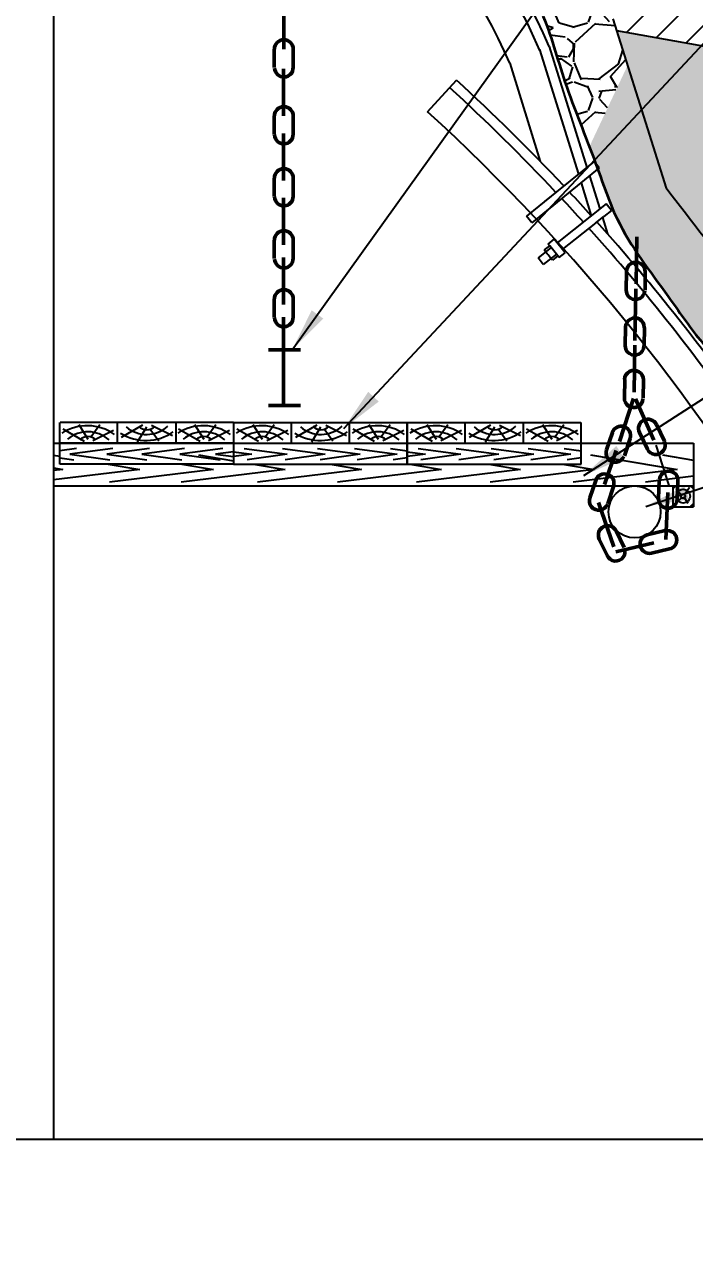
# Model space of a CAD drawing. Header units: millimetres. Extents: x -46762 to 161452, y -66984 to 31524.
# Drawn here: x 9262 to 11188, y 3637 to 7185 of the extents above; entities that cross this region are included whole.
import ezdxf

# ---------------------------------------------------------------- set-up
doc = ezdxf.new("R2010")
doc.units = ezdxf.units.MM
doc.header["$LTSCALE"] = 0.5
doc.styles.get("Standard").update_dxf_attribs({"font": 'TIMES.TTF'})
doc.linetypes.add('FENCELINE1', pattern='A,6.35,-2.54,[133,ltypeshp.shx,S=2.54,R=0,X=-2.54,Y=0],-2.54,25.4', length=36.83)
doc.dimstyles.new('ISO-25', dxfattribs={"dimscale": 50, "dimtxt": 2.5, "dimasz": 2.5, "dimexe": 1.25, "dimexo": 0.625, "dimtad": 1, "dimdec": 0, "dimtxsty": 'Standard', "dimcen": 2.5, "dimadec": 0, "dimazin": 0, "dimtfac": 1, "dimtdec": 0, "dimtmove": 0, "dimatfit": 3, "dimfxl": 1, "dimarcsym": 0})
pattern_1 = [(228.0128, (21943.74142524059, 26783.5741609892), (-2032.001726589601, -2286.002808951258), [34.1721, -3383.05]), (184.9697, (21920.88142524059, 26758.1741609892), (3048.004930617913, 253.9982075387458), [58.6405, -5805.4]), (132.5104, (21862.46142524059, 26753.0941609892), (2539.998151833169, -2794.002729246041), [41.34819999999999, -4093.47]), (267.2737, (21763.40142524059, 26689.5941609892), (253.9988970828173, 5079.998365336643), [53.40049999999999, -5286.639999999999]), (292.8337, (21760.86142524059, 26636.2541609892), (-1270.003605550191, 3048.001733005111), [52.3634, -5183.98]), (357.2737, (21781.18142524059, 26587.9941609892), (-5079.998365336643, 253.9988970828175), [53.40049999999999, -5286.639999999999]), (37.6942, (21834.52142524059, 26585.4541609892), (-3302.002086123993, -2539.997735698489), [70.61939999999998, -6991.310000000001]), (72.2553, (21890.40142524059, 26628.6341609892), (1778.00355654672, 5588.00162060364), [66.672, -6600.53]), (121.4296, (21910.72142524059, 26692.1341609892), (-2032.000523526448, 3301.996115997269), [53.5813, -5304.55]), (175.2364, (21882.78142524059, 26737.8541609892), (2793.997805305446, -253.9976162721156), [61.17129999999995, -2997.389999999997]), (222.3974, (21821.82142524059, 26742.9341609892), (-3048.000091723971, -2793.996365063697), [79.1078, -7831.68]), (138.8141, (22014.86142524059, 26687.0541609892), (-1777.998867422474, 1523.997655712401), [27.0005, -2673.06]), (171.4692, (21994.54142524059, 26704.8341609892), (3301.99495955914, -508.0012800045699), [51.36819999999994, -5085.459999999994]), (225, (21943.74142524059, 26712.4541609892), (-5.329070518200751e-14, -253.9998268700197), [35.9209, -323.289]), (203.1986, (21925.96142524059, 26742.9341609892), (1270.004282559083, 508.0022274306265), [19.3441, -1915.06]), (291.8014, (21908.18142524059, 26735.3141609892), (-254.0001781894509, 762.0004908731864), [27.3566, -1340.48]), (30.9638, (21918.34142524059, 26709.9141609892), (761.9991954808227, 508.0003958660552), [44.43199999999995, -1436.629999999998]), (161.5651, (21956.44142524059, 26732.7741609892), (508.0002318180981, -253.9996222465077), [32.1287, -771.0899999999999]), (16.38950000000001, (21760.86142524059, 26735.3141609892), (2540.001401396935, 761.9984149967804), [45.00880000000001, -4455.88]), (70.3462, (21804.04142524059, 26748.0141609892), (-1015.997168867651, -2793.9960488545), [37.7599, -3738.219999999999]), (293.1986, (21956.44142524059, 26783.5741609892), (-508.0022274306264, 1270.004282559083), [38.688, -1895.72]), (343.6105, (21971.68142524059, 26748.0141609892), (-2540.001401396935, 761.9984149967811), [45.00879999999996, -4455.879999999994]), (339.444, (21760.86142524059, 26577.8341609892), (-1270.001576425591, 507.9993836050138), [43.4035, -2126.77]), (294.7751, (21801.50142524059, 26562.5941609892), (-1269.997040362684, 2793.998702615667), [36.36719999999995, -3600.359999999997]), (66.80140000000002, (21958.98142524058, 26529.5741609892), (508.0022274306268, 1270.004282559083), [38.688, -1895.72]), (17.35400000000001, (21974.22142524059, 26565.1341609892), (-3302.000178185996, -1015.998467560563), [42.57829999999999, -4215.239999999999]), (69.444, (21834.52142524059, 26529.5741609892), (-507.9993836050144, -1270.001576425591), [21.7018, -2148.48]), (101.3098999999999, (21943.74142524059, 26529.5741609892), (-253.9987462887348, 1015.996746090262), [12.95149999999999, -1282.199999999999]), (165.9638, (21941.20142524059, 26542.2741609892), (762.0005354697173, -253.9995604123641), [52.3634, -994.905]), (186.0090000000001, (21890.40142524059, 26554.9741609892), (2539.996254442795, 253.9994068547858), [48.5267, -4804.139999999999]), (303.6901, (21918.34142524059, 26687.0541609892), (-254.0000871307233, 507.999509923184), [36.6324, -879.178]), (353.1572, (21938.66142524059, 26656.5741609892), (4318.001785664343, -508.002275165484), [63.95569999999999, -6331.599999999999]), (60.94540000000001, (22002.16142524059, 26648.9541609892), (-1015.997636582909, -1777.995761083413), [26.1508, -2588.94]), (90, (22014.86142524059, 26671.8141609892), (-254, 254), [15.24, -238.76]), (120.2564, (21885.32142524059, 26562.5941609892), (1015.997846683611, -1777.999103247756), [35.2867, -3493.39]), (48.01279999999999, (21867.54142524059, 26593.0741609892), (2032.001726589601, 2286.002808951258), [68.3443, -3348.88]), (0, (21913.26142524059, 26643.8741609892), (254, 254), [66.04, -187.96]), (325.3048, (21979.30142524058, 26643.8741609892), (-2539.995599095369, 1778.000169048476), [40.161, -3975.93]), (254.0546, (22012.32142524059, 26621.0141609892), (-254.0006479701474, -1016.002420320363), [36.9829, -1812.17]), (207.646, (22002.16142524059, 26585.4541609892), (-4825.998304902272, -2540.001597472339), [60.2145, -5961.25]), (175.4261, (21948.82142524059, 26557.5141609892), (-3302.000760474751, 253.9987711219462), [63.70289999999995, -6306.579999999994]), (175.4261, (21948.82142524059, 26557.5141609892), (-3302.000760474751, 253.9987711219462), [63.70289999999995, -6306.579999999994])]
pattern_2 = [(45, (21760.86142524059, 26529.5741609892), (-49.99999991609842, 49.99999991609842), [])]

# ---------------------------------------------------------------- blocks, each defined once
blk = doc.blocks.new('*D23')
at = {"color": 0, "lineweight": -2}
for p, q in [((6967.878732253593, 3947.07700413678), (6967.878732253593, 3385.552040873248)), ((12127.87873225363, 3947.07700413678), (12127.87873225363, 3385.552040873248)), ((7092.878732253593, 3448.052040873248), (12002.87873225363, 3448.052040873248))]:
    blk.add_line(p, q, dxfattribs=at)
at = {"color": 0}
for points in [[(7092.878732253593, 3468.885374206582), (7092.878732253593, 3427.218707539915), (6967.878732253593, 3448.052040873248)], [(12002.87873225363, 3468.885374206582), (12002.87873225363, 3427.218707539915), (12127.87873225363, 3448.052040873248)]]:
    blk.add_solid(points, dxfattribs=at)
at = {"layer": 'Defpoints', "color": 0}
for p in [(6967.878732253593, 3978.32700413678), (12127.87873225363, 3978.32700413678), (12127.87873225363, 3448.052040873248)]:
    blk.add_point(p, dxfattribs=at)
at = {"color": 0, "lineweight": 15, "insert": (9579.078525269068, 3542.883511673537), "char_height": 125, "attachment_point": 5}
blk.add_mtext('5160', dxfattribs=at)

msp = doc.modelspace()

# ---------------------------------------------------------------- hatches: boundary and pattern name
h = msp.add_hatch()
h.set_pattern_fill('GRAVEL', color=256, scale=10, style=0)
h.set_pattern_definition(pattern_1)
edge = h.paths.add_edge_path()
edge.add_arc((9291.696792106464, 6843.684070600611), 1484.610010730102, 65.80989407766907, 80.68665224706605)
edge.add_line((9531.95674818711, 8308.724014583084), (9595.90203148686, 8104.285919673144))
edge.add_spline(control_points=[(9595.902031486858, 8104.285919673144), (9631.878924422592, 8094.887848480637), (9753.990803607194, 8060.560282734674), (9913.703081839432, 8000.897527375058), (10031.76253356669, 7940.635352965761), (10068.96573119378, 7919.87991431517)], knot_values=[1495.167378606836, 1495.167378606836, 1495.167378606836, 1495.167378606836, 1606.767373776011, 1876.443284667258, 2004.181331076311, 2004.181331076311, 2004.181331076311, 2004.181331076311], degree=3, periodic=0)
edge.add_line((10068.96573119378, 7919.879914315166), (10151.76640411947, 8084.196745925739))
edge.add_arc((9275.776971257892, 6480.825534813328), 1827.062321627051, 61.3503558604495, 70.02103318437126)
edge = h.paths.add_edge_path()
edge.add_line((10151.76640411947, 8084.196745925739), (10068.96573119378, 7919.87991431517))
edge.add_spline(control_points=[(10068.96573119378, 7919.87991431517), (10091.62394262007, 7907.239035380404), (10190.34374035425, 7849.217756902883), (10292.87645301357, 7774.435663591648), (10366.78105747898, 7707.363105865305), (10375.25317246748, 7699.493924418028)], knot_values=[2004.181331076311, 2004.181331076311, 2004.181331076311, 2004.181331076311, 2081.978828262659, 2347.316475096466, 2382.096812330185, 2382.096812330185, 2382.096812330185, 2382.096812330185], degree=3, periodic=0)
edge.add_line((10375.25317246748, 7699.493924418024), (10397.61611512332, 7922.919034694838))
edge.add_arc((9275.776971257892, 6480.825534813324), 1827.062321627052, 52.1197966309686, 61.3503558604496)
edge = h.paths.add_edge_path()
edge.add_line((10397.61611512333, 7922.919034694834), (10375.25317246748, 7699.493924418028))
edge.add_spline(control_points=[(10375.25317246748, 7699.493924418028), (10441.00697460329, 7638.419611739566), (10528.33963689933, 7541.37107324009), (10612.19319679276, 7439.002417923799), (10636.829335088, 7406.2811709419)], knot_values=[2382.096812330185, 2382.096812330185, 2382.096812330185, 2382.096812330185, 2652.03406126852, 2773.856504754532, 2773.856504754532, 2773.856504754532, 2773.856504754532], degree=3, periodic=0)
edge.add_line((10636.829335088, 7406.281170941897), (10755.9595522042, 7551.907349696005))
edge.add_arc((9275.7769712579, 6480.825534813317), 1827.062321627052, 35.89005031697413, 52.1197966309688)
edge = h.paths.add_edge_path()
edge.add_line((11070.06259145401, 6834.395152224592), (10996.52025000262, 7068.296365884446))
edge.add_line((10996.52025000262, 7068.296365884446), (10886.527678033, 6834.359386286))
edge.add_spline(control_points=[(10886.527678033, 6834.359386285996), (10892.67594915214, 6818.410637678397), (10898.7311429938, 6802.412551249443), (10904.5971593453, 6786.321326732559)], knot_values=[3401.372531660464, 3401.372531660464, 3401.372531660464, 3401.372531660464, 3452.620616990302, 3452.620616990302, 3452.620616990302, 3452.620616990315], degree=3, periodic=0)
edge.add_line((10904.5971593453, 6786.321326732559), (10915.16369706534, 6773.294431885155))
edge.add_line((10915.16369706534, 6773.294431885155), (10910.62151693032, 6769.610121979364))
edge.add_spline(control_points=[(10910.62151693032, 6769.610121979356), (10927.84403409447, 6721.393902497584), (10951.10242665865, 6652.005182466921), (10986.1194462395, 6588.610219435406), (10997.3169570718, 6570.045481403849)], knot_values=[3470.331631116062, 3470.331631116062, 3470.331631116062, 3470.331631116062, 3623.424774442904, 3688.660776065212, 3688.660776065212, 3688.660776065212, 3688.660776065212], degree=3, periodic=0)
edge.add_line((10997.31695707179, 6570.045481403849), (11142.9648421779, 6668.920239311396))
edge.add_arc((-2508.463871298572, -3915.609858244563), 17274.07836340908, 37.78793510149723, 37.98051609370651)
edge.add_line((11107.31136553385, 6714.745168999765), (11070.06259145401, 6834.395152224592))
edge = h.paths.add_edge_path()
edge.add_line((11142.9648421779, 6668.920239311399), (10997.3169570718, 6570.045481403857))
edge.add_spline(control_points=[(10997.3169570718, 6570.045481403849), (11032.1224164741, 6512.340314108274), (11105.92242897772, 6417.130901539596), (11222.68326667681, 6243.896547786473), (11336.3849459293, 6141.347569522222), (11390.23056884135, 6059.349221792691), (11394.73024498631, 6052.217121743026)], knot_values=[3688.660776065212, 3688.660776065212, 3688.660776065212, 3688.660776065212, 3891.435217638853, 4045.794534359229, 4316.226242296844, 4341.63937425416, 4341.63937425416, 4341.63937425416, 4341.63937425416], degree=3, periodic=0)
edge.add_line((11394.73024498646, 6052.217121742884), (11404.11689917223, 6038.746306133999))
edge.add_line((11404.11689917223, 6038.746306133999), (11403.34831295181, 6038.210744422482))
edge.add_spline(control_points=[(11403.34831295181, 6038.210744422478), (11429.55488380188, 5994.583999677176), (11474.05546724292, 5902.071480355873), (11527.73285446785, 5815.476980032272), (11554.63526855816, 5772.425013988643)], knot_values=[4358.148577480772, 4358.148577480772, 4358.148577480772, 4358.148577480772, 4511.30803967567, 4663.641791847822, 4663.641791847822, 4663.641791847822, 4663.641791847822], degree=3, periodic=0)
edge.add_line((11554.63526855816, 5772.425013988639), (11673.59002496043, 5934.098547426809))
edge.add_arc((6914.309250065055, 2931.597431122969), 5627.234351588226, 32.24671555163601, 34.6714628418029)
edge.add_arc((-2508.463871298551, -3915.609858244585), 17274.07836340908, 35.57036593930376, 37.78793510149733)
edge = h.paths.add_edge_path()
edge.add_line((11673.59002496043, 5934.098547426809), (11554.63526855816, 5772.425013988639))
edge.add_spline(control_points=[(11554.63526855816, 5772.425013988643), (11577.66683161983, 5735.567575561963), (11640.41421769341, 5635.841401377973), (11697.77045637338, 5523.17891434121), (11735.47926078037, 5449.444694392689), (11739.26944102063, 5442.032638317978)], knot_values=[4663.641791847822, 4663.641791847822, 4663.641791847822, 4663.641791847822, 4794.057018072348, 5017.412099553402, 5042.375410536733, 5042.375410536733, 5042.375410536733, 5042.375410536733], degree=3, periodic=0)
edge.add_line((11739.26944102063, 5442.032638317982), (11935.59156096331, 5471.772701051173))
edge.add_arc((6914.309250065041, 2931.597431122987), 5627.234351588226, 26.83401766541005, 32.24671555163579)
edge = h.paths.add_edge_path()
edge.add_line((11935.5915609633, 5471.772701051177), (11739.26944102063, 5442.032638317985))
edge.add_spline(control_points=[(11739.26944102063, 5442.032638317978), (11777.74510906496, 5366.789829011097), (11853.04760549691, 5219.347595614228), (11938.91348973984, 5029.082578022972), (11984.15925426483, 4913.509698147405), (11999.39456303152, 4873.341668444173)], knot_values=[5042.375410536733, 5042.375410536733, 5042.375410536733, 5042.375410536733, 5295.788178742285, 5539.226195229879, 5668.095883707637, 5668.095883707637, 5668.095883707637, 5668.095883707637], degree=3, periodic=0)
edge.add_line((11999.39456303152, 4873.341668444173), (12165.20622030194, 4954.923271330503))
edge.add_arc((6914.309250065037, 2931.597431123002), 5627.234351588225, 21.07314883138623, 26.83401766540994)
edge = h.paths.add_edge_path()
edge.add_line((12165.20622030194, 4954.923271330499), (11999.39456303152, 4873.341668444169))
edge.add_spline(control_points=[(11999.39456303152, 4873.341668444173), (12008.46112416499, 4849.437597808457), (12046.40282985055, 4747.464399891778), (12093.19383050233, 4615.094938650669), (12128.6467274112, 4505.834529476415), (12138.06789301568, 4475.659364135969)], knot_values=[5668.095883707637, 5668.095883707637, 5668.095883707637, 5668.095883707637, 5744.786479660039, 5994.460388442145, 6089.28226429849, 6089.28226429849, 6089.28226429849, 6089.28226429849], degree=3, periodic=0)
edge.add_line((12138.06789301568, 4475.659364135969), (12337.48461660828, 4433.241660430704))
edge.add_arc((6914.309250065045, 2931.597431122973), 5627.234351588225, 15.47708601329053, 21.07314883138651)
h = msp.add_hatch()
h.set_pattern_fill('JIS_WOOD', color=256, scale=100, style=0)
h.set_pattern_definition(pattern_2)
h.paths.add_polyline_path([(10093.80054931071, 8335.500460914856), (10126.72638862911, 8097.625403747268, -0.1320571090435448), (10822.6693283485, 7453.081037592256), (10999.6543649743, 7547.234643548614, 0.1514957443725014)])
h.paths.add_polyline_path([(10999.6543649743, 7547.234643548614), (10822.6693283485, 7453.081037592256, -0.03885558826429145), (10954.46970394162, 7202.038011372133), (10964.93764980145, 7168.744738506168), (11097.50592799049, 7145.148967414949), (11216.38094831798, 7327.133780932749), (11108.79798128624, 7346.282427185623, 0.0282257316013891)])
h = msp.add_hatch(color=253)
edge = h.paths.add_edge_path()
edge.add_arc((11860.47084913903, 4198.029925177987), 5166.219175817398, 142.0542462340466, 142.7825332624696, ccw=False)
edge.add_line((7786.425054474369, 7374.816262903361), (6464.140596920274, 7672.635273626242))
edge.add_spline(control_points=[(6464.140596920274, 7672.635273626234), (6431.694117202695, 7587.354522880967), (6401.771491038758, 7494.148587459636), (6380.439691245664, 7399.054934229815), (6378.910094241342, 7392.020472143384)], knot_values=[493.3305339604095, 493.3305339604095, 493.3305339604095, 493.3305339604095, 767.8474955349049, 789.7428094195516, 789.7428094195516, 789.7428094195516, 789.7428094195516], degree=3, periodic=0)
edge.add_line((6378.910094241338, 7392.020472143387), (7412.066853363805, 6777.910980650682))
edge.add_arc((24623.94946516512, -2733.779215174611), 19665.2270117532, 150.1607913578016, 151.0739303290088, ccw=False)
edge.add_arc((7849.094269452292, 6962.514558225215), 296.7572291627027, 139.5252856053032, 162.6515936612568, ccw=False)
edge.add_arc((12127.87873226111, 3978.327004131206), 5512.069645992678, 142.6451169640111, 144.8065981824191, ccw=False)
edge = h.paths.add_edge_path()
edge.add_spline(control_points=[(6578.996341369769, 7938.585287623813), (6537.523318192542, 7850.635753370101), (6498.220538965491, 7762.209337385033), (6464.140596920274, 7672.635273626234)], knot_values=[204.9934871584311, 204.9934871584311, 204.9934871584311, 204.9934871584311, 493.3305339604095, 493.3305339604095, 493.3305339604095, 493.3305339604095], degree=3, periodic=0)
edge.add_line((6464.140596920278, 7672.635273626234), (7786.425054474371, 7374.816262903361))
edge.add_arc((11860.47084913891, 4198.029925177834), 5166.219175817399, 137.6208716862336, 142.0542462340445, ccw=False)
edge.add_line((8044.179958707739, 7680.233884195088), (6578.996341369767, 7938.585287623806))
h.paths.add_polyline_path([(11097.50592799049, 7145.148967414949), (10964.93764980145, 7168.744738506168), (11013.02187154537, 7015.813004190401)])
h = msp.add_hatch()
h.set_pattern_fill('GRAVEL', color=256, scale=10, style=0)
h.set_pattern_definition(pattern_1)
edge = h.paths.add_edge_path()
edge.add_line((10755.9595522042, 7551.907349696005), (10636.829335088, 7406.2811709419))
edge.add_spline(control_points=[(10636.829335088, 7406.2811709419), (10680.59512902932, 7348.152281756789), (10758.23956624788, 7227.534895017485), (10810.41847602729, 7022.725366722028), (10862.63942710421, 6896.326027209296), (10886.527678033, 6834.359386285996)], knot_values=[2773.856504754532, 2773.856504754532, 2773.856504754532, 2773.856504754532, 2990.272563762766, 3202.255235390121, 3401.372531660464, 3401.372531660464, 3401.372531660464, 3401.372531660464], degree=3, periodic=0)
edge.add_line((10886.527678033, 6834.359386286), (10996.52025000259, 7068.296365884384))
edge.add_line((10996.52025000259, 7068.296365884384), (10954.46970394162, 7202.038011372115))
edge.add_arc((9275.776971257892, 6480.825534813339), 1827.062321627047, 23.24968769465513, 35.89005031697344)
h = msp.add_hatch()
h.set_pattern_fill('JIS_WOOD', color=256, scale=100, style=0)
h.set_pattern_definition(pattern_2)
h.paths.add_polyline_path([(11244.10416069123, 7322.199338228897), (11216.38094831798, 7327.133780932749), (11097.50592799049, 7145.148967414949), (11372.06398214151, 7096.280496876632)])
h.paths.add_polyline_path([(11883.69460788842, 7208.358908298349), (11244.10416069123, 7322.1993382289), (11372.0639821415, 7096.280496876636), (11772.54619341004, 7024.998839512722)])
h.paths.add_polyline_path([(12138.70597339982, 7162.969544504362), (11883.69460788842, 7208.358908298353), (11772.54619341004, 7024.998839512722), (12163.05274266581, 6955.492745960539)])
h = msp.add_hatch(color=253)
edge = h.paths.add_edge_path()
edge.add_spline(control_points=[(12442.8756618922, 6594.549958182208), (12447.25102413217, 6762.283940604517), (12465.49314348646, 6931.920934782676), (12483.73526284076, 7101.557928960836)], knot_values=[0, 0, 0, 0, 502.9907416997146, 502.9907416997146, 502.9907416997146, 502.9907416997146], degree=3, periodic=0)
edge.add_line((12463.21361694014, 6902.067240427335), (11097.50592799049, 7145.148967414952))
edge.add_line((11097.50592799049, 7145.148967414952), (11013.02187154537, 7015.813004190397))
edge.add_line((11013.02187154537, 7015.813004190397), (11070.06259145403, 6834.395152224366))
edge.add_line((11070.06259145403, 6834.395152224366), (11107.31136553385, 6714.745168999765))
edge.add_arc((-2508.463871298536, -3915.609858244614), 17274.07836340908, 36.65548660374992, 37.98051609370668, ccw=False)
edge.add_line((11349.48757944083, 6397.050559617921), (12442.8756618922, 6594.549958182208))
edge = h.paths.add_edge_path()
edge.add_spline(control_points=[(12491.84895365704, 6070.620150463626), (12480.79054218033, 6115.408865499972), (12446.28930385399, 6287.594800459483), (12439.45924706354, 6463.578204670601), (12442.8756618922, 6594.549958182208)], knot_values=[502.9907416997146, 502.9907416997146, 502.9907416997146, 502.9907416997146, 642.6858672230094, 1035.436212079522, 1035.436212079522, 1035.436212079522, 1035.436212079522], degree=3, periodic=0)
edge.add_line((12442.8756618922, 6594.549958182211), (11349.48757944082, 6397.050559617921))
edge.add_arc((-2508.463871298281, -3915.609858244949), 17274.07836340907, 35.5703659393057, 36.65548660375123, ccw=False)
edge.add_arc((6914.309250065015, 2931.597431123031), 5627.234351588226, 29.412079050166483, 34.671462841803475, ccw=False)
edge.add_line((11816.25105326771, 5695.061381622196), (11937.936184419, 5673.60500984918))
edge.add_line((11937.936184419, 5673.60500984918), (12491.84895365703, 6070.620150463623))
edge = h.paths.add_edge_path()
edge.add_spline(control_points=[(12749.05683562982, 5530.58255443089), (12621.94685682098, 5697.214164704968), (12538.80744324938, 5880.429143977872), (12491.84895365704, 6070.620150463626)], knot_values=[1035.436212079522, 1035.436212079522, 1035.436212079522, 1035.436212079522, 1628.638238591584, 1628.638238591584, 1628.638238591584, 1628.638238591584], degree=3, periodic=0)
edge.add_line((12491.84895365704, 6070.62015046363), (11937.936184419, 5673.605009849176))
edge.add_line((11937.936184419, 5673.605009849176), (12749.05683562982, 5530.582554430901))

# ---------------------------------------------------------------- linework, layer by layer
for p, q in [((9344.845715810261, 8002.460062756047), (9344.845715810261, 3978.32700413678)), ((10954.46970394162, 7202.038011372115), (11070.06259145393, 6834.395152224442)), ((10964.93764980145, 7168.744738506168), (12463.10891016258, 6902.085877141853)), ((10743.05445295189, 7114.394178021525), (10854.85285094319, 6755.276951357733)), ((10770.74370156887, 7123.014242465997), (10879.10225616438, 6774.946431917742)), ((10657.76841222309, 7074.376972834187), (10745.27707463843, 6792.125110004534)), ((10421.08790911484, 6934.921149315807), (10504.04816982204, 7025.731914885717)), ((11070.06259145393, 6834.395152224442), (11107.31136553385, 6714.745168999765)), ((10900.04483270178, 6791.933636276837), (10757.67475696113, 6676.452641524007)), ((10915.16369706534, 6773.294431885151), (10900.04483270178, 6791.933636276837)), ((10915.16369706534, 6773.294431885151), (10772.99161797929, 6657.974038652726)), ((10886.78313157291, 6750.274032986967), (10916.3510302443, 6655.296448693054)), ((10862.53372635173, 6730.604552426954), (10892.06452979628, 6635.746124893994)), ((10776.42463138557, 6691.661273947415), (10705.88645362151, 6634.445465822871)), ((10784.08033144627, 6666.968454473823), (10721.00531798507, 6615.806261431189)), ((10934.78968110898, 6669.957930241417), (10793.81140402279, 6557.859142570422)), ((10949.72673525549, 6651.172712291536), (10928.07314762581, 6633.954875812131)), ((10949.72673525549, 6651.172712291536), (10934.78968110898, 6669.957930241417)), ((10721.00531798507, 6615.806261431189), (10705.88645362151, 6634.445465822871)), ((10905.33664520549, 6615.875960323367), (10809.03788280334, 6539.304060434828)), ((10905.28204104862, 6615.832541862601), (10928.07314762581, 6633.954875812131)), ((10924.00260062805, 6630.718182946832), (10938.68300522747, 6583.561995731532)), ((10768.30390075815, 6554.185671355415), (10785.24166445982, 6568.225335197101)), ((10817.10192150954, 6529.405460797057), (10785.05351244653, 6568.069376531985)), ((10776.588901894, 6544.164680918566), (10739.11032746441, 6514.363616215363)), ((10772.05247373754, 6549.51093861536), (10756.21486610301, 6537.426250044755)), ((10800.02831950264, 6515.531308047801), (10817.10192150954, 6529.405460797057)), ((10801.91971129857, 6548.975254417997), (10801.29338524598, 6548.47723165424)), ((11006.23106811272, 6549.586824671107), (11006.2411069362, 6549.554578104864)), ((10754.04738161092, 6495.578398265483), (10739.11032746441, 6514.363616215363)), ((10791.81662024198, 6525.610584424317), (10754.04738161092, 6495.578398265483)), ((10795.70013692314, 6520.90704722275), (10779.98193529557, 6508.478879342838)), ((9344.845715810261, 5947.475235979615), (9362.684360881045, 5944.504789596551)), ((9761.829953177716, 5947.747498780376), (9862.684360881045, 5930.953476062321)), ((10889.31111764186, 5947.747498780376), (11139.00857584999, 5906.168505047917)), ((11097.16174854361, 5947.747498780376), (11186.25557804172, 5932.911818013396)), ((9344.845715810261, 5910.687212552148), (9371.98224983638, 5906.168505047917)), ((9371.98224983638, 5906.168505047917), (9344.845715810261, 5902.881629531061)), ((9592.908133744146, 5906.168505047917), (9344.845715810261, 5876.122284429814)), ((9502.037972504244, 5921.299976116046), (9592.908133744146, 5906.168505047917)), ((9805.14492741396, 5906.168505047917), (9506.014320470817, 5869.936719980675)), ((10011.52741138585, 5906.168505047917), (9712.396804442704, 5869.936719980675)), ((9714.274766174054, 5921.299976116046), (9805.14492741396, 5906.168505047917)), ((9920.657250145909, 5921.29997611605), (10011.52741138585, 5906.168505047917)), ((10231.23232345498, 5906.168505047917), (9932.101716511841, 5869.936719980675)), ((10140.36216221493, 5921.299976116072), (10231.23232345498, 5906.168505047917)), ((10460.86192001798, 5906.168505047917), (10161.73131307484, 5869.936719980675)), ((10369.9917587778, 5921.29997611609), (10460.86192001798, 5906.168505047917)), ((10687.92387635564, 5906.168505047917), (10388.79326941249, 5869.936719980675)), ((10597.05371511545, 5921.29997611609), (10687.92387635564, 5906.168505047917)), ((10900.15813922248, 5906.168505047917), (10601.02753227933, 5869.936719980675)), ((10809.28797798231, 5921.29997611609), (10900.15813922248, 5906.168505047917)), ((11139.00857584999, 5906.168505047917), (10839.87796890685, 5869.936719980675)), ((11186.25557804172, 5886.715610488229), (11047.7285998086, 5869.936719980675)), ((12639.84432892079, 3978.32700413678), (6444.878732253593, 3978.32700413678))]:
    msp.add_line(p, q)
at = {"linetype": 'Continuous', "lineweight": 50}
for p, q in [((10007.47552923084, 7250.173520166863), (10007.47552923084, 7114.996508296026)), ((10006.35114037491, 7058.04582758512), (10006.35114037491, 6922.868815714282)), ((10006.35114037491, 6872.16186259986), (10006.35114037491, 6736.984850729204)), ((10006.35114037491, 6687.789150976751), (10006.35114037491, 6552.612139106095)), ((11022.9333861551, 6574.740057483697), (11020.66321045696, 6439.582109731484)), ((10006.35114037491, 6515.506466250117), (10006.35114037491, 6380.329454379462)), ((10006.35114037491, 6344.036706047809), (10006.35114037491, 6250.340381473252)), ((9963.748917542334, 6250.340381473252), (10055.01526969306, 6250.340381473252)), ((10006.35114037491, 6250.340381473252), (10006.35114037491, 6090.340381473252)), ((11017.7098771792, 6263.751461370677), (11015.43970148069, 6128.593513618463)), ((11013.92809507835, 6110.546851815634), (10973.32372225884, 5986.180595758717)), ((9963.748917542334, 6090.340381473252), (10055.01526969306, 6090.340381473252)), ((10963.3373103041, 5960.310869583438), (10930.46060813632, 5862.636412230058)), ((11106.17014823748, 5704.638939234268), (11112.06757956371, 5839.687244821718)), ((10962.23199417237, 5669.13867232226), (11071.85807020634, 5694.526185253584))]:
    msp.add_line(p, q, dxfattribs=at)
at = {"lineweight": 50}
for p, q in [((9980.108924838449, 7062.167963143344), (9980.108924838449, 7115.056767824011)), ((10034.178665173687, 7062.167963143344), (10034.178665173687, 7115.056767824011)), ((9980.108924838449, 6869.931763701978), (9980.108924838449, 6922.820568382413)), ((10034.178665173687, 6869.931763701978), (10034.178665173687, 6922.820568382413)), ((9980.108924838449, 6691.426695363036), (9980.108924838449, 6744.315500043471)), ((10034.178665173687, 6691.426695363036), (10034.178665173687, 6744.315500043471)), ((9980.108924838449, 6512.921660115382), (9980.108924838449, 6565.810464796283)), ((10034.178665173687, 6512.921660115382), (10034.178665173687, 6565.810464796283)), ((10992.547323795608, 6422.647785936987), (10993.435543452499, 6475.5291316686)), ((11046.60943863357, 6421.739733533585), (11047.49765829046, 6474.621079265198)), ((11020.18453225447, 6425.824084859072), (11017.68543712589, 6277.037112527541)), ((9980.108924838449, 6343.570712269888), (9980.108924838449, 6396.459516950556)), ((10034.178665173687, 6343.570712269888), (10034.178665173687, 6396.459516950556)), ((10989.860441075749, 6262.6806281005065), (10990.74866073264, 6315.56197383212)), ((11043.92255591371, 6261.772575697105), (11044.8107755706, 6314.653921428719)), ((10987.323814819209, 6111.659189823966), (10988.212034476099, 6164.5405355555795)), ((11041.38592965717, 6110.751137420564), (11042.27414931406, 6163.632483152178)), ((11019.3499231713, 6109.451318323154), (11071.92153819507, 5989.863773541922)), ((11102.2118416955, 5987.89146504784), (11079.4403412659, 6035.627032801247)), ((10935.896525556062, 5962.232670811582), (10952.775129510403, 6012.355902841163)), ((11053.410403115691, 5964.611507735564), (11030.63890268609, 6012.347075488971)), ((10987.13894173412, 5944.977190402307), (11004.01754568846, 5995.100422431889)), ((10888.271104104191, 5824.588960752351), (10905.149708058992, 5874.7121927819335)), ((10939.51352028225, 5807.333480343077), (10956.39212423705, 5857.456712372659)), ((11087.36160408103, 5875.439107396902), (11085.05419922576, 5822.600659810152)), ((11141.379862916438, 5873.080181304115), (11139.072458061168, 5820.241733717366)), ((10912.68748429485, 5810.795037169119), (10956.43108619316, 5683.530478365741)), ((10986.72138969323, 5681.558169871714), (10963.94988926409, 5729.293737625063)), ((11104.58914352444, 5730.050224157749), (11053.05052371372, 5718.176036666933)), ((10937.919951113421, 5658.2782125594385), (10915.14845068428, 5706.013780312787)), ((11116.728465602097, 5677.360816499139), (11065.189845791378, 5665.486629008324))]:
    msp.add_line(p, q, dxfattribs=at)
at = {"ltscale": 0.05}
for p, q in [((9362.684360881045, 5981.299976116083), (9362.684360881045, 6041.299985649213)), ((9362.684360881045, 5981.299976116083), (9362.684360881045, 6041.299985649213)), ((9715.167159475837, 6041.299976116072), (9363.66401288798, 6041.299985622703)), ((9417.261566691755, 6035.586848257066), (9443.988677033136, 5993.019597759889)), ((9478.392153263863, 6034.198878264709), (9453.313611022182, 5999.6013968599)), ((9528.68436088103, 5981.299976116083), (9528.68436088103, 6041.299985649213)), ((9540.446713202997, 5998.615434286687), (9602.040497432623, 6034.24235299971)), ((9862.684360881045, 6041.299976116072), (9622.81420106448, 6041.299976116072)), ((9686.789926141515, 6003.242215071117), (9626.58543214167, 6032.854383007401)), ((9696.68436088106, 6041.299976116028), (9696.68436088106, 5981.299976116035)), ((9750.56497777297, 6035.586848257066), (9777.292088114351, 5993.019597759889)), ((9811.695564345078, 6034.198878264709), (9786.617022103397, 5999.6013968599)), ((9862.684360881045, 6041.299976116072), (9862.684360881045, 5981.299976116035)), ((9862.684360881045, 6041.299976116072), (10102.55452069761, 6041.299976116072)), ((9862.684360881045, 6041.299976116072), (9862.684360881045, 5981.299976116083)), ((9918.600472651466, 6035.586848257066), (9945.327582992482, 5993.019597759889)), ((9979.73105922321, 6034.198878264709), (9954.652516981529, 5999.6013968599)), ((10010.20156228625, 6041.299976116072), (10361.70470887411, 6041.299985622703)), ((10028.68436088103, 6041.299976116028), (10028.68436088103, 5981.299976116035)), ((10041.78561916234, 5998.615434286687), (10103.37940339197, 6034.24235299971)), ((10188.12883210123, 6003.242215071117), (10127.92433810138, 6032.854383007401)), ((10196.68436088106, 5981.299976116083), (10196.68436088106, 6041.299985649261)), ((10251.90388373268, 6035.586848257066), (10278.6309940737, 5993.019597759889)), ((10313.03447030442, 6034.198878264709), (10287.95592806274, 5999.6013968599)), ((10362.68436088104, 5981.299976116083), (10362.68436088104, 6041.299985649213)), ((10362.68436088104, 6041.299976116119), (10602.55452069761, 6041.299976116072)), ((10362.68436088104, 6041.299976116072), (10362.68436088104, 5981.299976116083)), ((10418.60047265147, 6035.586848257066), (10445.32758299285, 5993.019597759932)), ((10479.73105922321, 6034.198878264753), (10454.65251698153, 5999.601396859947)), ((10510.20156228625, 6041.299976116072), (10861.70470887411, 6041.299985622747)), ((10528.68436088103, 6041.299976116072), (10528.68436088103, 5983.267683062506)), ((10541.78561916234, 5998.615434286734), (10603.37940339233, 6034.242352999758)), ((10688.12883210123, 6003.242215071161), (10627.92433810138, 6032.854383007401)), ((10696.68436088106, 5983.267683062506), (10696.68436088106, 6041.299985649261)), ((10751.90388373268, 6035.586848257066), (10778.6309940737, 5993.019597759932)), ((10813.03447030442, 6034.198878264753), (10787.95592806274, 5999.601396859947)), ((10862.68436088104, 5981.299976116083), (10862.68436088104, 6041.299985649261)), ((9371.413475391106, 6022.631605088685), (9433.007259620732, 5987.004686375662)), ((9517.756688329988, 6018.004824304211), (9457.552194329779, 5988.392656367971)), ((9586.294804503646, 5985.660191118306), (9613.021914845027, 6028.22744161544)), ((9647.425391075754, 5987.048161110619), (9622.346848834073, 6021.645642515425)), ((9704.71688647232, 6022.631605088685), (9766.310670701947, 5987.004686375662)), ((9851.060099411203, 6018.004824304211), (9790.855605410994, 5988.392656367971)), ((9872.752381350452, 6022.631605088685), (9934.346165580442, 5987.004686375662)), ((10019.09559428933, 6018.004824304255), (9958.89110028949, 5988.392656367971)), ((10087.63371046299, 5985.660191118306), (10114.36082080437, 6028.227441615483)), ((10148.7642970351, 5987.048161110662), (10123.68575479342, 6021.645642515472)), ((10206.05579243167, 6022.631605088685), (10267.64957666166, 5987.004686375662)), ((10352.39900537055, 6018.004824304255), (10292.1945113707, 5988.392656367971)), ((10372.75238135045, 6022.631605088685), (10434.34616558044, 5987.004686375662)), ((10519.09559428933, 6018.004824304255), (10458.89110028949, 5988.392656368018)), ((10587.63371046336, 5985.660191118353), (10614.36082080437, 6028.227441615483)), ((10648.7642970351, 5987.048161110662), (10623.68575479342, 6021.645642515472)), ((10706.05579243167, 6022.631605088685), (10767.64957666166, 5987.004686375662)), ((10852.39900537055, 6018.004824304255), (10792.1945113707, 5988.392656368018)), ((9862.684360881045, 5981.299976116083), (9362.684360881045, 5981.299976116083)), ((9362.684360881045, 5921.299976116046), (9362.684360881045, 5981.299976116083)), ((9362.684360881045, 5921.299976116046), (9362.684360881045, 5981.299976116083)), ((9411.0056154692, 5966.112702286402), (9362.684360881045, 5959.96836328381)), ((9515.0546438421, 5966.112702286402), (9391.985750861219, 5950.463750172043)), ((9621.341249920457, 5966.112702286402), (9498.272356939211, 5950.463750172043)), ((9722.034063108018, 5966.112702286402), (9598.965170126772, 5950.463750172043)), ((9831.677187115216, 5966.112702286402), (9708.608294134334, 5950.463750172043)), ((9862.684360881045, 5981.299976116035), (9862.684360881045, 5921.299976116046)), ((9862.684360881045, 5981.299976116083), (10362.68436088104, 5981.299976116083)), ((9862.684360881045, 5981.299976116083), (9862.684360881045, 5921.299976116046)), ((9893.69153464651, 5966.112702286402), (10016.76042762776, 5950.463750172043)), ((10003.33465865407, 5966.112702286402), (10126.40355163532, 5950.463750172043)), ((10104.02747184163, 5966.112702286402), (10227.09636482288, 5950.463750172043)), ((10210.31407791963, 5966.112702286402), (10333.38297090087, 5950.463750172043)), ((10314.36310629289, 5966.112702286402), (10362.68436088104, 5959.96836328381)), ((10362.68436088104, 5921.299976116046), (10362.68436088104, 5981.299976116083)), ((10362.68436088104, 5981.299976116083), (10362.68436088104, 5921.29997611609)), ((10393.69153464687, 5966.112702286449), (10516.76042762776, 5950.463750172086)), ((10503.33465865407, 5966.112702286449), (10626.40355163532, 5950.463750172086)), ((10604.02747184163, 5966.112702286449), (10727.09636482288, 5950.463750172086)), ((10710.31407791999, 5966.112702286449), (10833.38297090087, 5950.463750172086)), ((10814.36310629289, 5966.112702286449), (10862.68436088104, 5959.96836328381)), ((10862.68436088104, 5921.29997611609), (10862.68436088104, 5981.299976116083)), ((9362.684360881045, 5939.588121321543), (9403.173942129812, 5933.69696987592)), ((9391.985750861219, 5950.463750172043), (9507.222970503077, 5933.69696987592)), ((9498.272356939211, 5950.463750172043), (9613.50957658107, 5933.69696987592)), ((9598.965170126772, 5950.463750172043), (9714.20238976863, 5933.69696987592)), ((9708.608294134334, 5950.463750172043), (9823.845513776192, 5933.69696987592)), ((9862.684360881045, 5957.109511375205), (9810.419744802144, 5950.463750172043)), ((9810.419744802144, 5950.463750172043), (9862.684360881045, 5942.859355187731)), ((9862.684360881045, 5957.109511375249), (9914.948976959582, 5950.463750172043)), ((9914.948976959582, 5950.463750172043), (9862.684360881045, 5942.859355187731)), ((10016.76042762776, 5950.463750172043), (9901.523207985898, 5933.69696987592)), ((10126.40355163532, 5950.463750172043), (10011.16633199346, 5933.69696987592)), ((10227.09636482288, 5950.463750172043), (10111.85914518102, 5933.69696987592)), ((10333.38297090087, 5950.463750172043), (10218.14575125901, 5933.69696987592)), ((10362.68436088104, 5939.588121321543), (10322.19477963228, 5933.69696987592)), ((10362.68436088104, 5957.109511375249), (10414.94897695995, 5950.463750172086)), ((10414.94897695995, 5950.463750172086), (10362.68436088104, 5942.859355187731)), ((10516.76042762776, 5950.463750172086), (10401.5232079859, 5933.696969875968)), ((10626.40355163532, 5950.463750172086), (10511.16633199346, 5933.696969875968)), ((10727.09636482288, 5950.463750172086), (10611.85914518102, 5933.696969875968)), ((10833.38297090087, 5950.463750172086), (10718.14575125901, 5933.696969875968)), ((10862.68436088104, 5939.588121321543), (10822.19477963228, 5933.696969875968)), ((9862.684360881045, 5921.299976116046), (9362.684360881045, 5921.299976116046)), ((9862.684360881045, 5921.299976116046), (10362.68436088104, 5921.29997611609)), ((10362.68436088104, 5921.29997611609), (10862.68436088104, 5921.29997611609)), ((11126.2555780415, 5859.001236048582), (11126.2555780415, 5799.001236048593)), ((11186.25557804172, 5859.001236048582), (11186.25557804172, 5799.001236048593)), ((11135.50201355302, 5849.754800537376), (11153.83582507767, 5831.420989012731)), ((11135.50201355302, 5808.247671559839), (11153.83582507767, 5826.581483084483)), ((11170.53925123856, 5808.039493048338), (11158.56604590027, 5827.175073323244)), ((11174.89724488825, 5854.406877540918), (11159.14125867804, 5832.230676125684)), ((11126.2555780415, 5799.001236048593), (11186.25557804172, 5799.001236048636))]:
    msp.add_line(p, q, dxfattribs=at)
at = {"ltscale": 2}
for p, q in [((9344.845715810261, 5981.299976116083), (10206.86125686212, 5981.299976116094)), ((10206.86125686212, 5981.299976116094), (11186.25557804172, 5981.299976116108)), ((11077.72244617464, 5975.471967498444), (11114.97288233824, 5860.050600784482)), ((11186.25557804172, 5981.299976116108), (11186.25557804172, 5859.001236048582)), ((9344.845715810261, 5859.001236048582), (10196.04235531466, 5859.001236048582)), ((10196.04235531466, 5859.001236048582), (11186.25557804172, 5859.001236048582))]:
    msp.add_line(p, q, dxfattribs=at)
msp.add_circle((11016.61564212101, 5784.001236048582), 75, dxfattribs=at)
at = {"ltscale": 0.05}
for centre, radius in [((11156.25557804143, 5829.001236048563), 19.99614156615053), ((11156.25557804143, 5829.001236048607), 6.056349538397399)]:
    msp.add_circle(centre, radius, dxfattribs=at)
for centre, radius, start, end in [((9272.26432267448, 6478.358284909093), 1602.263852290448, 23.27743442099942, 70.53446070426473), ((9272.751768059628, 6478.701696348027), 1630.680376390108, 23.27338629552782, 70.46266131413314), ((9270.592481726038, 6477.180451815842), 1510.26512469393, 23.29248013400365, 70.78327904713676), ((6611.366892682613, 2764.687363153804), 5742.435540421125, 43.30130434369698, 47.58670945805368), ((6611.366892682613, 2764.687363153804), 5771.435540421125, 43.27988660661649, 47.58670945805368), ((6611.366892682613, 2764.687363153804), 5648.435540421125, 12.40748823400059, 47.58670945805368), ((-2508.463871298489, -3915.609858244705), 17274.0783634091, 35.5703659393042, 37.98051609370706), ((6611.366892682613, 2764.687363153804), 5742.435540421125, 42.14345780204106, 43.06121668513006), ((6611.366892682613, 2764.687363153804), 5771.435540421125, 42.12321477022998, 43.04101158583185), ((6611.366892682613, 2764.687363153804), 5771.435540421125, 34.57329441019349, 41.88636625795841), ((6611.366892682613, 2764.687363153804), 5742.435540421125, 34.57179939404328, 41.90353888252501), ((6812.566178074255, 3275.285997785595), 5118.000000000036, 39.17785626727373, 39.59715629411595), ((6812.566178074255, 3275.285997785595), 5138.000000000036, 39.0976005066731, 39.65523834353952)]:
    msp.add_arc(centre, radius, start, end)
at = {"linetype": 'Continuous', "lineweight": 50}
for centre, radius, start, end in [((10007.47552923084, 7114.996508296026), 26.9764771566993, 0, 180), ((10007.55945622571, 7061.502576842322), 26.67062993197621, 181.8699488635653, 1.869948863565283), ((10007.47552923084, 6922.760308854704), 26.9764771566993, 0, 180), ((10007.55945622571, 6869.266377400818), 26.67062993197621, 181.8699488635653, 1.869948863565283), ((10007.47552923084, 6744.255240515777), 26.9764771566993, 0, 180), ((10007.55945622571, 6690.761309062073), 26.67062993197621, 181.8699488635653, 1.869948863565283), ((10007.47552923084, 6565.75020526845), 26.9764771566993, 0, 180), ((10007.55945622571, 6512.256273814564), 26.67062993197621, 181.8699488635653, 1.869948863565283), ((11020.13390142694, 6475.020425613977), 26.9764771566993, 359.0377239480688, 179.0377239480688), ((10007.47552923084, 6396.399257422599), 26.9764771566993, 0, 180), ((11019.15160405462, 6421.535447928702), 26.67062993197621, 177.1677750844813, 357.1677750844813), ((10007.55945622571, 6342.905325968895), 26.67062993197621, 181.8699488635653, 1.869948863565283), ((11017.44701870758, 6315.053267777486), 26.9764771566993, 359.0377239480688, 179.0377239480688), ((11016.46472133526, 6261.568290092167), 26.67062993197621, 177.1677750844813, 357.1677750844813), ((11014.91039245067, 6164.031829500957), 26.9764771566993, 359.0377239480688, 179.0377239480688), ((11013.92809507835, 6110.546851815634), 26.67062993197621, 177.1677750844813, 357.1677750844813), ((11054.76615537428, 6023.789836437638), 26.9764771566993, 25.50274033622631, 205.5027403362263), ((10978.06271901373, 6003.776921694745), 26.9764771566993, 341.3894525660759, 161.3894525660759), ((10960.91146024211, 5953.106989104817), 26.67062993197621, 159.519503702498, 339.5195037024981), ((11077.72244617464, 5975.471967498444), 26.67062993197621, 203.63279147256, 23.63279147256), ((10930.43729756229, 5866.133211635519), 26.9764771566993, 341.3894525660759, 161.3894525660759), ((11114.81502807675, 5874.906262867917), 26.67062993197621, 355.6295874687285, 175.6295874687285), ((10913.28603879029, 5815.463279045591), 26.67062993197621, 159.519503702498, 339.5195037024981), ((11112.39737598463, 5821.466926190828), 26.9764771566993, 177.4995363322968, 357.4995363322968), ((10939.27570337202, 5717.456541261454), 26.9764771566993, 25.50274033622631, 205.5027403362263), ((11059.25338434591, 5691.52159637717), 26.9764771566993, 102.9742016569333, 282.9742016569333), ((11111.40052544525, 5703.449857831241), 26.67062993197621, 281.1042527932659, 101.1042527932659), ((10962.23199417237, 5669.13867232226), 26.67062993197621, 203.63279147256, 23.63279147256)]:
    msp.add_arc(centre, radius, start, end, dxfattribs=at)
at = {"ltscale": 0.05}
for centre, radius, start, end in [((9441.697663389656, 5895.633333977043), 136.1788881783741, 54.73122022873419, 122.2828646148264), ((9443.515128658342, 5923.305474647481), 91.16397832741963, 47.98424545848413, 130.128710914903), ((9443.988677033136, 5969.422291311042), 31.58690876973878, 43.17939843197924, 136.8206015680207), ((9610.730901201547, 6125.613705398286), 136.1788881783741, 237.7171353851736, 305.2687797712658), ((9612.548366470233, 6097.941564727847), 91.16397832741963, 229.8712890850969, 312.0157545415159), ((9613.021914845027, 6051.824748064286), 31.58690876973878, 223.1793984319792, 316.8206015680208), ((9775.00107447087, 5895.633333977043), 136.1788881783741, 54.73122022873419, 122.2828646148264), ((9776.818539739557, 5923.305474647481), 91.16397832741963, 47.98424545848413, 130.128710914903), ((9777.292088114351, 5969.422291311042), 31.58690876973878, 43.17939843197924, 136.8206015680207), ((9943.036569349366, 5895.633333977043), 136.1788881783741, 54.73122022873419, 122.2828646148264), ((9944.854034617689, 5923.305474647481), 91.16397832741963, 47.98424545848413, 130.128710914903), ((9945.327582992482, 5969.422291311086), 31.58690876973878, 43.17939843197924, 136.8206015680207), ((10112.06980716089, 6125.613705398286), 136.1788881783741, 237.7171353851736, 305.2687797712658), ((10113.88727242958, 6097.941564727891), 91.16397832741963, 229.8712890850969, 312.0157545415159), ((10114.36082080437, 6051.824748064286), 31.58690876973878, 223.1793984319792, 316.8206015680208), ((10276.33998043022, 5895.633333977043), 136.1788881783741, 54.73122022873419, 122.2828646148264), ((10278.1574456989, 5923.305474647481), 91.16397832741963, 47.98424545848413, 130.128710914903), ((10278.6309940737, 5969.422291311086), 31.58690876973878, 43.17939843197924, 136.8206015680207), ((10443.03656934937, 5895.633333977086), 136.1788881783741, 54.73122022873419, 122.2828646148264), ((10444.85403461769, 5923.305474647525), 91.16397832741963, 47.98424545848413, 130.128710914903), ((10445.32758299285, 5969.422291311086), 31.58690876973878, 43.17939843197924, 136.8206015680207), ((10612.06980716089, 6125.613705398329), 136.1788881783741, 237.7171353851736, 305.2687797712658), ((10613.88727242958, 6097.941564727891), 91.16397832741963, 229.8712890850969, 312.0157545415159), ((10614.36082080437, 6051.824748064329), 31.58690876973878, 223.1793984319792, 316.8206015680208), ((10776.33998043058, 5895.633333977086), 136.1788881783741, 54.73122022873419, 122.2828646148264), ((10778.1574456989, 5923.305474647525), 91.16397832741963, 47.98424545848413, 130.128710914903), ((10778.6309940737, 5969.422291311086), 31.58690876973878, 43.17939843197924, 136.8206015680207), ((11156.25557804179, 5829.001236048607), 36.36402819945205, 124.4124099364467, 145.5875900636099), ((11156.25557804179, 5829.001236048607), 36.36402819945205, 34.41240993643314, 55.58759006355333), ((11156.25557804179, 5829.001236048607), 36.36402819945205, 214.4124099363901, 235.5875900635828), ((11156.25557804179, 5829.001236048607), 36.36402819945205, 304.4124099364761, 325.5875900635668)]:
    msp.add_arc(centre, radius, start, end, dxfattribs=at)
at = {"linetype": 'FENCELINE1', "lineweight": 35, "ltscale": 5}
msp.add_spline([(8254.208485125171, 7647.077829368514), (8333.975509454922, 7730.281149347338), (8418.724407014288, 7807.762813609199), (8495.194677656018, 7868.721324309918), (8593.810752254707, 7938.904835363985), (8703.891420289547, 8003.30285448725), (8823.175436141297, 8053.785230744164), (8993.246477998971, 8109.633149843023), (9132.510724725147, 8135.095803482924), (9232.954312361955, 8145.174848013849), (9352.95808216016, 8151.333735287422), (9502.051963064649, 8127.357985045659), (9703.151115859513, 8073.904579171885), (9955.182834344338, 7977.961315767883), (10136.09947253194, 7880.421427988811), (10349.55060796533, 7722.805820863447), (10559.70620675042, 7502.153534172816), (10748.31891546527, 7221.385781963276), (10816.28424880898, 7020.593933190103), (10904.59715934531, 6786.321326732552), (10966.24331803335, 6627.02973460636), (11113.55643056723, 6403.135910355515), (11204.8177257079, 6278.644245302668), (11380.82585977508, 6073.32876756111), (11476.48236634868, 5903.308943956072), (11622.68328930228, 5661.291847634595), (11727.89861040411, 5464.270963896735), (11852.70691583044, 5215.441447236866), (11952.13644001581, 4993.234702083428), (12026.19951881649, 4801.480455993355), (12108.91651068378, 4565.906773288851), (12166.89079981629, 4378.805492241809), (12231.86459548324, 4128.296184404491), (12272.33012885222, 3978.327004136776)], degree=3, dxfattribs=at)

# ---------------------------------------------------------------- dimensions: what is measured, and where the dimension line sits
at = {"lineweight": 15}
dim = msp.add_linear_dim(base=(12127.87873225363, 3448.052040873248), p1=(6967.878732253593, 3978.32700413678), p2=(12127.87873225363, 3978.32700413678), dimstyle='ISO-25', dxfattribs=at)
dim.commit()
dim.dimension.update_dxf_attribs({"geometry": '*D23', "text_midpoint": (9579.078525269068, 3448.052040873248), "dimtype": 160})

# ---------------------------------------------------------------- leaders
at = {"lineweight": 15, "annotation_type": 0, "has_hookline": 1, "hookline_direction": 0}
for points, text_width in [([(10031.54300180303, 6250.340381473252), (11285.63741029898, 7999.511018571768), (11410.63741029898, 7999.511018571768)], 870.7642393655372), ([(10180.08170198632, 6023.987355564113), (11662.73492821731, 7611.069551707835), (11787.73492821731, 7611.069551707835)], 2752.883922134102), ([(10870.10569741292, 5888.632330697237), (12639.75449771649, 7029.370229394295), (12672.83068668883, 7029.370229394295)], 2127.703677000721), ([(11048.5526156695, 5799.81592693253), (12626.38117235928, 6324.564618384469), (12635.41079619853, 6324.564618384469)], 1659.877433309301)]:
    msp.add_leader(points, dimstyle='ISO-25', override={"dimgap": 0.625, "dimtad": 0}, dxfattribs=dict(at, text_width=text_width))

doc.saveas('drawing.dxf')
